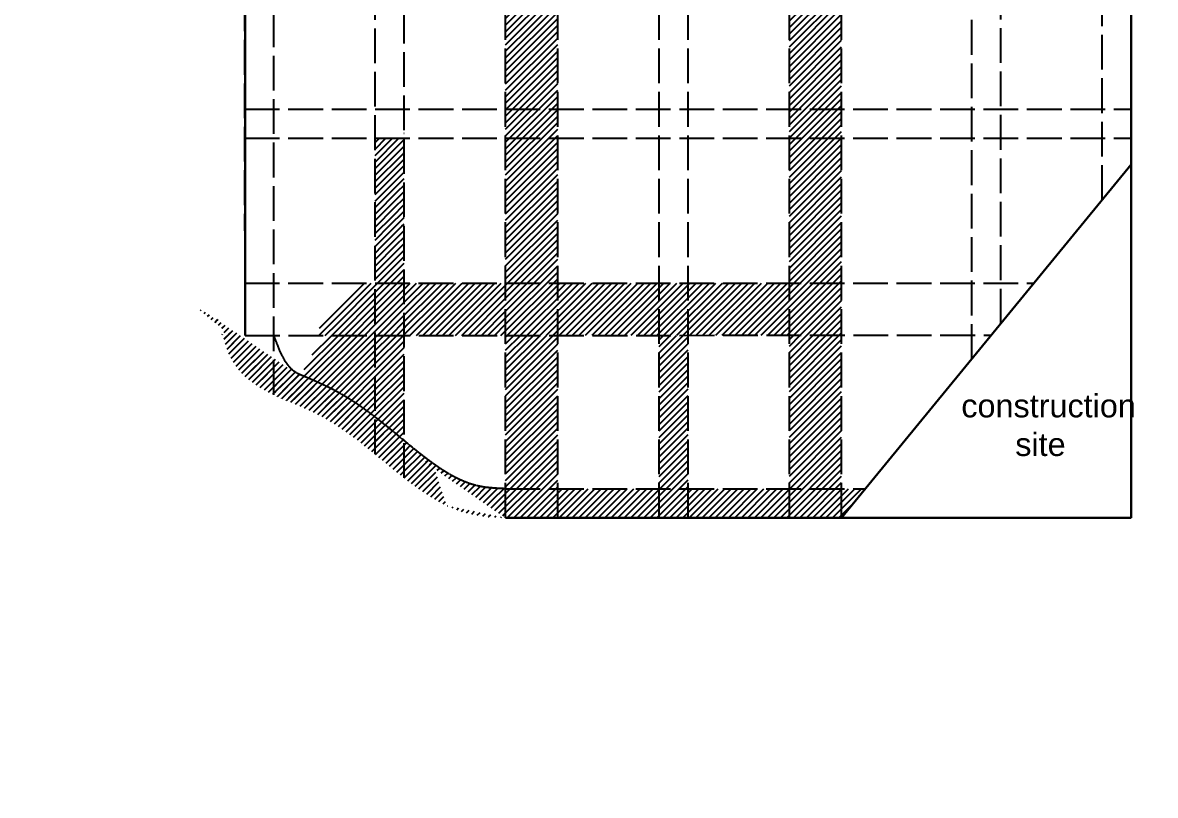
# Model space of a CAD drawing. Header units: millimetres. Extents: x -14568604 to 2614826, y -15966657 to 4339860.
# Drawn here: x -2103801 to -1712814, y -12574073 to -12307325 of the extents above; entities that cross this region are included whole.
import ezdxf

# ---------------------------------------------------------------- set-up
doc = ezdxf.new("R2010")
doc.units = ezdxf.units.MM
doc.linetypes.add('ACAD_ISO02W100', pattern=[15, 12, -3])
for name, color, linetype in [('buildings', 1, 'Continuous'), ('občanská vybavenost', 170, 'Continuous'), ('roads', 7, 'Continuous'), ('základní mřížka', 50, 'ACAD_ISO02W100')]:
    doc.layers.add(name, color=color, linetype=linetype)
doc.layers.add('master plan', color=7, linetype='Continuous', lineweight=30)
doc.styles.get("Standard").update_dxf_attribs({"font": 'arial.ttf'})
pattern_1 = [(45, (6873107.098021805, -5491585.205166575), (-1122.532015133644, 1122.532015133644), [])]

msp = doc.modelspace()

# ---------------------------------------------------------------- hatches: boundary and pattern name
at = {"layer": 'buildings', "ltscale": 1000}
h = msp.add_hatch(dxfattribs=at)
h.set_pattern_fill('ANSI31', color=256, scale=500)
h.set_pattern_definition(pattern_1)
edge = h.paths.add_edge_path()
edge.add_spline(control_points=[(-1998812.930167045, -12415298.75875863), (-1999520.764747811, -12416148.63831209), (-2002877.032451292, -12420324.12807193), (-2005875.876858672, -12425003.38595258), (-2007438.266710888, -12429030.64845986), (-2007467.433201048, -12429106.67173311)], knot_values=[10128.42357863572, 10128.42357863572, 10128.42357863572, 10128.42357863572, 13454.77076286987, 26211.97162850599, 26457.08085821923, 26457.08085821923, 26457.08085821923, 26457.08085821923], degree=3, periodic=0)
edge.add_spline(control_points=[(-2007467.433201047, -12429106.67173311), (-2007392.616941739, -12429138.64302352), (-2007317.614667592, -12429170.67701007), (-2006856.688196503, -12429367.46325627), (-2006466.128153421, -12429533.87091345), (-2005676.154611275, -12429870.92116588), (-2005276.741070295, -12430041.5638513), (-2004469.835130436, -12430387.94635936), (-2004062.342621274, -12430563.68625628), (-2003240.045793852, -12430921.19151004), (-2002825.241299463, -12431102.95693174), (-2001989.084304918, -12431473.50562336), (-2001567.731563373, -12431662.28895857), (-2000719.244896071, -12432047.92802094), (-2000292.110663358, -12432244.78382714), (-1999432.839077409, -12432647.68242121), (-1999000.701351801, -12432853.72531875), (-1998132.222277889, -12433276.16997038), (-1997695.880494155, -12433492.57188515), (-1997025.238806352, -12433832.76209084), (-1996792.149231317, -12433952.39223222), (-1996441.900025142, -12434134.42999273), (-1996325.047847295, -12434195.54136621), (-1996149.628418721, -12434287.87456992), (-1996091.131751118, -12434318.76333006), (-1995974.09347761, -12434380.76591464), (-1995915.549679633, -12434411.88090834), (-1995633.665737323, -12434562.19140052), (-1995411.355609825, -12434682.22711648), (-1995079.388029762, -12434863.64716642), (-1994968.981762383, -12434924.34827155), (-1994263.97019197, -12435314.25883221), (-1993676.342305548, -12435649.73677804), (-1992514.913778357, -12436332.11916584), (-1991941.112609725, -12436679.02365494), (-1990806.674423302, -12437382.76618173), (-1990246.036941171, -12437739.60433589), (-1989137.23903013, -12438461.78171448), (-1988589.078205209, -12438827.12110067), (-1987504.535425628, -12439564.92466968), (-1986968.153142041, -12439937.38903915), (-1985906.469041487, -12440688.11720381), (-1985381.166957436, -12441066.38119419), (-1984340.953548484, -12441827.42834468), (-1983826.042010833, -12442210.21169611), (-1982913.452824415, -12442898.02200257), (-1982513.94267295, -12443202.43087428), (-1982117.298233628, -12443507.56394488)], knot_values=[1478.711130233401, 1478.711130233401, 1478.711130233401, 1478.711130233401, 1484.883647465651, 1484.883647465651, 1516.551968214966, 1516.551968214966, 1548.220288964281, 1548.220288964281, 1579.888609713596, 1579.888609713596, 1611.556930462911, 1611.556930462911, 1643.225251212227, 1643.225251212227, 1674.893571961542, 1674.893571961542, 1706.561892710857, 1706.561892710857, 1738.230213460172, 1738.230213460172, 1755.047700570586, 1755.047700570586, 1763.456444125793, 1763.456444125793, 1767.660815903397, 1767.660815903397, 1771.865187681, 1771.865187681, 1787.898677436112, 1787.898677436112, 1795.915422313668, 1795.915422313668, 1839.205612503904, 1839.205612503904, 1882.495802694139, 1882.495802694139, 1925.785992884375, 1925.785992884375, 1969.07618307461, 1969.07618307461, 2012.366373264846, 2012.366373264846, 2055.656563455082, 2055.656563455082, 2098.946753645317, 2098.946753645317, 2133.111559740964, 2133.111559740964, 2133.111559740964, 2133.111559740964], degree=3, periodic=0)
edge.add_line((-1982117.298233628, -12443507.56394488), (-1982117.298233628, -12415294.70943983))
edge.add_line((-1982117.298233628, -12415294.70943983), (-1998812.930167045, -12415298.75875863))
at = {"layer": 'roads', "ltscale": 1000}
h = msp.add_hatch(dxfattribs=at)
h.set_pattern_fill('ANSI31', color=256, scale=500)
h.set_pattern_definition(pattern_1)
h.paths.add_polyline_path([(-1821117.298233628, -12397243.12619307), (-1839117.298233628, -12397243.12619307), (-1839117.298233628, -12415243.12619307), (-1821117.298233628, -12415243.12619307)])
h.paths.add_polyline_path([(-1839117.298233628, -12397243.12619307), (-1874117.298233628, -12397243.12619307), (-1874117.298233628, -12415243.12619307), (-1839117.298233628, -12415243.12619307)])
h.paths.add_polyline_path([(-1874117.298233628, -12397243.12619307), (-1884117.298233628, -12397243.12619307), (-1884117.298233628, -12415243.12619307), (-1874117.298233628, -12415243.12619307)])
h.paths.add_polyline_path([(-1884117.298233628, -12397243.12619307), (-1919117.298233628, -12397243.12619307), (-1919117.298233628, -12415243.12619307), (-1884117.298233628, -12415243.12619307)])
h.paths.add_polyline_path([(-1919117.298233628, -12397243.12619307), (-1937117.298233628, -12397243.12619307), (-1937117.298233628, -12415243.12619307), (-1919117.298233628, -12415243.12619307)])
h.paths.add_polyline_path([(-1919117.298233628, -12347243.12619307), (-1937117.298233628, -12347243.12619307), (-1937117.298233628, -12397243.12619307), (-1919117.298233628, -12397243.12619307)])
h.paths.add_polyline_path([(-1821117.298233628, -12347243.12619307), (-1839117.298233628, -12347243.12619307), (-1839117.298233628, -12397243.12619307), (-1821117.298233628, -12397243.12619307)])
h.paths.add_polyline_path([(-1821117.298233628, -12337243.12619307), (-1839117.298233628, -12337243.12619307), (-1839117.298233628, -12347243.12619307), (-1821117.298233628, -12347243.12619307)])
h.paths.add_polyline_path([(-1821117.298233628, -12287243.12619307), (-1839117.298233628, -12287243.12619307), (-1839117.298233628, -12337243.12619307), (-1821117.298233628, -12337243.12619307)])
h.paths.add_polyline_path([(-1919117.298233628, -12337243.12619307), (-1937117.298233628, -12337243.12619307), (-1937117.298233628, -12347243.12619307), (-1919117.298233628, -12347243.12619307)])
h.paths.add_polyline_path([(-1919117.298233628, -12287243.12619307), (-1937117.298233628, -12287243.12619307), (-1937117.298233628, -12337243.12619307), (-1919117.298233628, -12337243.12619307)])
h.paths.add_polyline_path([(-1919117.298233628, -12277243.12619307), (-1937117.298233628, -12277243.12619307), (-1937117.298233628, -12287243.12619307), (-1919117.298233628, -12287243.12619307)])
edge = h.paths.add_edge_path()
edge.add_spline(control_points=[(-1919117.298233628, -12219955.09944747), (-1925366.21503618, -12221851.63526227), (-1931545.162257325, -12224211.42514556), (-1937117.298233628, -12227187.18077154)], knot_values=[149299.6526357951, 149299.6526357951, 149299.6526357951, 149299.6526357951, 167478.322792219, 167478.322792219, 167478.322792219, 167478.322792219], degree=3, periodic=0)
edge.add_line((-1937117.298233628, -12227187.18077154), (-1937117.298233628, -12277243.12619307))
edge.add_line((-1937117.298233628, -12277243.12619307), (-1919117.298233628, -12277243.12619307))
edge.add_line((-1919117.298233628, -12277243.12619307), (-1919117.298233628, -12219955.09944747))
h.paths.add_polyline_path([(-1821117.298233628, -12277243.12619307), (-1839117.298233628, -12277243.12619307), (-1839117.298233628, -12287243.12619307), (-1821117.298233628, -12287243.12619307)])
h.paths.add_polyline_path([(-1821117.298233628, -12227243.12619307), (-1839117.298233628, -12227243.12619307), (-1839117.298233628, -12277243.12619307), (-1821117.298233628, -12277243.12619307)])
h.paths.add_polyline_path([(-1821117.298233628, -12217243.12619307), (-1839117.298233628, -12217243.12619307), (-1839117.298233628, -12227243.12619307), (-1821117.298233628, -12227243.12619307)])
edge = h.paths.add_edge_path()
edge.add_spline(control_points=[(-1937117.298233628, -12227187.18077153), (-1931545.162257325, -12224211.42514556), (-1925366.21503618, -12221851.63526227), (-1919117.298233628, -12219955.09944747)], knot_values=[149299.6526357951, 149299.6526357951, 149299.6526357951, 149299.6526357951, 167478.3227922189, 167478.3227922189, 167478.3227922189, 167478.3227922189], degree=3, periodic=0)
edge.add_line((-1919117.298233628, -12219955.09944747), (-1919117.298233628, -12217243.12619307))
edge.add_line((-1919117.298233628, -12217243.12619307), (-1937117.298233628, -12217243.12619307))
edge.add_line((-1937117.298233628, -12217243.12619307), (-1937117.298233628, -12227187.18077153))
edge = h.paths.add_edge_path()
edge.add_spline(control_points=[(-1919117.298233628, -12209949.12307741), (-1925265.047044545, -12211331.09088389), (-1931314.757237615, -12213015.61084228), (-1937117.298233628, -12215356.75188663)], knot_values=[125375.9644925904, 125375.9644925904, 125375.9644925904, 125375.9644925904, 144130.5637161453, 144130.5637161453, 144130.5637161453, 144130.5637161453], degree=3, periodic=0)
edge.add_line((-1937117.298233628, -12215356.75188663), (-1937117.298233628, -12217243.12619307))
edge.add_line((-1937117.298233628, -12217243.12619307), (-1919117.298233628, -12217243.12619307))
edge.add_line((-1919117.298233628, -12217243.12619307), (-1919117.298233628, -12209949.12307741))
edge = h.paths.add_edge_path()
edge.add_line((-1919117.298233628, -12167243.12619307), (-1937117.298233628, -12167243.12619307))
edge.add_line((-1937117.298233628, -12167243.12619307), (-1937117.298233628, -12215356.75188663))
edge.add_spline(control_points=[(-1937117.298233628, -12215356.75188663), (-1931314.757237615, -12213015.61084228), (-1925265.047044545, -12211331.09088389), (-1919117.298233628, -12209949.12307741)], knot_values=[125375.9644925904, 125375.9644925904, 125375.9644925904, 125375.9644925904, 144130.5637161453, 144130.5637161453, 144130.5637161453, 144130.5637161453], degree=3, periodic=0)
edge.add_line((-1919117.298233628, -12209949.12307741), (-1919117.298233628, -12167243.12619307))
edge = h.paths.add_edge_path()
edge.add_spline(control_points=[(-1821117.298233628, -12182683.40424604), (-1825905.803679783, -12188470.76835961), (-1832203.301026331, -12193431.37927353), (-1839117.298233628, -12197516.43932684)], knot_values=[44871.38222709305, 44871.38222709305, 44871.38222709305, 44871.38222709305, 67481.77344119664, 67481.77344119664, 67481.77344119664, 67481.77344119664], degree=3, periodic=0)
edge.add_line((-1839117.298233628, -12197516.43932684), (-1839117.298233628, -12217243.12619307))
edge.add_line((-1839117.298233628, -12217243.12619307), (-1821117.298233628, -12217243.12619307))
edge.add_line((-1821117.298233628, -12217243.12619307), (-1821117.298233628, -12182683.40424604))
edge = h.paths.add_edge_path()
edge.add_spline(control_points=[(-1839117.298233628, -12197516.43932684), (-1832203.301026331, -12193431.37927353), (-1825905.803679783, -12188470.76835961), (-1821117.298233626, -12182683.40424604)], knot_values=[44871.38222709305, 44871.38222709305, 44871.38222709305, 44871.38222709305, 67481.77344119665, 67481.77344119665, 67481.77344119665, 67481.77344119665], degree=3, periodic=0)
edge.add_line((-1821117.298233628, -12182683.40424604), (-1821117.298233628, -12167243.12619307))
edge.add_line((-1821117.298233628, -12167243.12619307), (-1823996.729029723, -12167243.12619307))
edge.add_spline(control_points=[(-1823996.729029723, -12167243.12619307), (-1824218.913205927, -12167829.15643889), (-1827118.753654782, -12174764.77308168), (-1833091.279735602, -12180311.58935139), (-1839117.298233628, -12184573.08628157)], knot_values=[17825.57921424182, 17825.57921424182, 17825.57921424182, 17825.57921424182, 19757.99795731665, 41039.51905146339, 41039.51905146339, 41039.51905146339, 41039.51905146339], degree=3, periodic=0)
edge.add_line((-1839117.298233628, -12184573.08628157), (-1839117.298233628, -12197516.43932684))
edge = h.paths.add_edge_path(flags=17)
edge.add_spline(control_points=[(-1839117.298233628, -12184573.08628157), (-1833091.279735602, -12180311.58935139), (-1827118.753654782, -12174764.77308168), (-1824218.913205927, -12167829.15643889), (-1823996.729029723, -12167243.12619307)], knot_values=[17825.57921424182, 17825.57921424182, 17825.57921424182, 17825.57921424182, 39107.10030838857, 41039.51905146339, 41039.51905146339, 41039.51905146339, 41039.51905146339], degree=3, periodic=0)
edge.add_line((-1823996.729029723, -12167243.12619307), (-1839117.298233628, -12167243.12619307))
edge.add_line((-1839117.298233628, -12167243.12619307), (-1839117.298233628, -12184573.08628157))
edge = h.paths.add_edge_path()
edge.add_spline(control_points=[(-1823996.729029721, -12167243.12619307), (-1822808.861300599, -12164110.02090542), (-1822170.070927795, -12160728.74221878), (-1821762.124273686, -12157243.12619307)], knot_values=[7494.250029344425, 7494.250029344425, 7494.250029344425, 7494.250029344425, 17825.57921424182, 17825.57921424182, 17825.57921424182, 17825.57921424182], degree=3, periodic=0)
edge.add_line((-1821762.124273686, -12157243.12619307), (-1839117.298233628, -12157243.12619307))
edge.add_line((-1839117.298233628, -12157243.12619307), (-1839117.298233628, -12167243.12619307))
edge.add_line((-1839117.298233628, -12167243.12619307), (-1823996.729029721, -12167243.12619307))
edge = h.paths.add_edge_path()
edge.add_line((-1821117.298233628, -12149548.02305306), (-1821117.298233628, -12107243.12619307))
edge.add_line((-1821117.298233628, -12107243.12619307), (-1839117.298233628, -12107243.12619307))
edge.add_line((-1839117.298233628, -12107243.12619307), (-1839117.298233628, -12157243.12619307))
edge.add_line((-1839117.298233628, -12157243.12619307), (-1821762.124273686, -12157243.12619307))
edge.add_spline(control_points=[(-1821762.124273686, -12157243.12619307), (-1821466.203567859, -12154714.69277125), (-1821291.750900744, -12152131.35791215), (-1821117.298233628, -12149548.02305306)], knot_values=[0, 0, 0, 0, 7494.250029344426, 7494.250029344426, 7494.250029344426, 7494.250029344426], degree=3, periodic=0)
h.paths.add_polyline_path([(-1919117.298233628, -12157243.12619307), (-1937117.298233628, -12157243.12619307), (-1937117.298233628, -12167243.12619307), (-1919117.298233628, -12167243.12619307)])
h.paths.add_polyline_path([(-1919117.298233628, -12107243.12619307), (-1937117.298233628, -12107243.12619307), (-1937117.298233628, -12157243.12619307), (-1919117.298233628, -12157243.12619307)])
h = msp.add_hatch(dxfattribs=at)
h.set_pattern_fill('ANSI31', color=256, scale=500)
h.set_pattern_definition(pattern_1)
h.paths.add_polyline_path([(-1937117.298233628, -12397243.12619307), (-1961569.196647169, -12397243.12619307), (-1961569.196647169, -12415289.72575221), (-1937117.298233628, -12415283.79524702)])
edge = h.paths.add_edge_path(flags=17)
edge.add_spline(control_points=[(-1982117.29823363, -12389344.19006016), (-1976057.549190057, -12378120.61228636), (-1973204.23501892, -12363171.94006472), (-1972354.107788345, -12348725.05704646), (-1972284.301560106, -12347243.12619307)], knot_values=[58309.80319102301, 58309.80319102301, 58309.80319102301, 58309.80319102301, 96781.56761456231, 101193.6304800532, 101193.6304800532, 101193.6304800532, 101193.6304800532], degree=3, periodic=0)
edge.add_line((-1972284.301560106, -12347243.12619307), (-1982117.298233628, -12347243.12619307))
edge.add_line((-1982117.298233628, -12347243.12619307), (-1982117.298233628, -12389344.19006016))
edge = h.paths.add_edge_path()
edge.add_spline(control_points=[(-1982117.298233628, -12396512.93928587), (-1978892.476707922, -12392374.81236998), (-1974461.388211718, -12385334.45919425), (-1972754.380722145, -12377211.32051359), (-1972117.298233628, -12374179.63527679)], knot_values=[51421.08992761868, 51421.08992761868, 51421.08992761868, 51421.08992761868, 66926.95910582498, 76159.86581694071, 76159.86581694071, 76159.86581694071, 76159.86581694071], degree=3, periodic=0)
edge.add_line((-1972117.298233628, -12374179.63527679), (-1972117.298233628, -12342531.48402502))
edge.add_spline(control_points=[(-1972117.298233628, -12342531.48402502), (-1972192.127042964, -12345571.27587727), (-1972892.200534564, -12361537.17398264), (-1976057.549190057, -12378120.61228636), (-1982117.298233628, -12389344.19006016)], knot_values=[58309.80319102302, 58309.80319102302, 58309.80319102302, 58309.80319102302, 67411.58199130514, 105883.3464148444, 105883.3464148444, 105883.3464148444, 105883.3464148444], degree=3, periodic=0)
edge.add_line((-1982117.298233628, -12389344.19006016), (-1982117.298233628, -12396512.93928587))
h.paths.add_polyline_path([(-1972117.298233628, -12374179.63527679), (-1972117.298233628, -12347243.12619307), (-1982117.298233628, -12347243.12619307), (-1982117.298233628, -12389344.19006016), (-1982117.298233628, -12396512.93928587), (-1982117.298233628, -12397243.12619307), (-1972117.298233628, -12397243.12619307)])
h = msp.add_hatch(dxfattribs=at)
h.set_pattern_fill('ANSI31', color=256, scale=500)
h.set_pattern_definition(pattern_1)
edge = h.paths.add_edge_path()
edge.add_spline(control_points=[(-1982117.298233628, -12396512.93928587), (-1978892.476707922, -12392374.81236998), (-1974461.388211718, -12385334.45919425), (-1972754.380722145, -12377211.32051359), (-1972117.298233628, -12374179.63527679)], knot_values=[51421.08992761868, 51421.08992761868, 51421.08992761868, 51421.08992761868, 66926.95910582498, 76159.86581694071, 76159.86581694071, 76159.86581694071, 76159.86581694071], degree=3, periodic=0)
edge.add_line((-1972117.298233628, -12374179.63527679), (-1972117.298233628, -12342531.48402502))
edge.add_spline(control_points=[(-1972117.298233628, -12342531.48402502), (-1972192.127042964, -12345571.27587727), (-1972892.200534564, -12361537.17398264), (-1976057.549190057, -12378120.61228636), (-1982117.298233628, -12389344.19006016)], knot_values=[58309.80319102302, 58309.80319102302, 58309.80319102302, 58309.80319102302, 67411.58199130514, 105883.3464148444, 105883.3464148444, 105883.3464148444, 105883.3464148444], degree=3, periodic=0)
edge.add_line((-1982117.298233628, -12389344.19006016), (-1982117.298233628, -12396512.93928587))
h = msp.add_hatch(dxfattribs=at)
h.set_pattern_fill('ANSI31', color=256, scale=500)
h.set_pattern_definition(pattern_1)
edge = h.paths.add_edge_path()
edge.add_spline(control_points=[(-1982117.298233628, -12389344.19006016), (-1976057.549190059, -12378120.61228636), (-1973204.235018921, -12363171.94006472), (-1972354.107788346, -12348725.05704646), (-1972284.301560106, -12347243.12619307)], knot_values=[58309.8031910251, 58309.8031910251, 58309.8031910251, 58309.8031910251, 96781.56761456231, 101193.6304800537, 101193.6304800537, 101193.6304800537, 101193.6304800537], degree=3, periodic=0)
edge.add_line((-1972284.301560106, -12347243.12619307), (-1982117.298233628, -12347243.12619307))
edge.add_line((-1982117.298233628, -12347243.12619307), (-1982117.298233628, -12389344.19006016))
h = msp.add_hatch(dxfattribs=at)
h.set_pattern_fill('ANSI31', color=256, scale=500)
h.set_pattern_definition(pattern_1)
edge = h.paths.add_edge_path()
edge.add_spline(control_points=[(-1998812.930176316, -12415298.75875863), (-1995633.504096303, -12411481.30015235), (-1990071.118462142, -12405781.23915649), (-1984616.93702092, -12399654.88621084), (-1982693.096078288, -12397243.12619307)], knot_values=[26457.08085644434, 26457.08085644434, 26457.08085644434, 26457.08085644434, 41398.24827714521, 50505.51900017034, 50505.51900017034, 50505.51900017034, 50505.51900017034], degree=3, periodic=0)
edge.add_line((-1982693.096078288, -12397243.12619307), (-1987290.599006345, -12397243.12619307))
edge.add_spline(control_points=[(-1987290.599006344, -12397243.12619307), (-1991259.209356658, -12402288.94337739), (-1997241.748607932, -12407850.42248668), (-2002368.396702044, -12414057.22437488), (-2003349.671127554, -12415299.85908898)], knot_values=[24637.40615633214, 24637.40615633214, 24637.40615633214, 24637.40615633214, 44029.25678522793, 48781.50803740213, 48781.50803740213, 48781.50803740213, 48781.50803740213], degree=3, periodic=0)
edge.add_line((-2003349.671127554, -12415299.85908898), (-1998812.930176316, -12415298.75875863))
h = msp.add_hatch(dxfattribs=at)
h.set_pattern_fill('ANSI31', color=256, scale=500)
h.set_pattern_definition(pattern_1)
edge = h.paths.add_edge_path()
edge.add_spline(control_points=[(-1982693.096098606, -12397243.12619307), (-1984616.937037277, -12399654.88620702), (-1990071.118468895, -12405781.23915038), (-1995633.504091145, -12411481.30015026), (-1998812.930167045, -12415298.75875863)], knot_values=[26457.08085821923, 26457.08085821923, 26457.08085821923, 26457.08085821923, 35564.35156644866, 50505.51898383556, 50505.51898383556, 50505.51898383556, 50505.51898383556], degree=3, periodic=0)
edge.add_line((-1998812.930167045, -12415298.75875863), (-1982117.298233628, -12415294.70943983))
edge.add_line((-1982117.298233628, -12415294.70943983), (-1982117.298233628, -12397243.12619307))
edge.add_line((-1982117.298233628, -12397243.12619307), (-1982693.096098606, -12397243.12619307))
h = msp.add_hatch(dxfattribs=at)
h.set_pattern_fill('ANSI31', color=256, scale=500)
h.set_pattern_definition(pattern_1)
h.paths.add_polyline_path([(-1972117.298233628, -12397243.12619307), (-1982117.298233628, -12397243.12619307), (-1982117.298233628, -12415294.70943983), (-1972117.298233628, -12415292.28406365)])
h = msp.add_hatch(dxfattribs=at)
h.set_pattern_fill('ANSI31', color=256, scale=500)
h.set_pattern_definition(pattern_1)
edge = h.paths.add_edge_path()
edge.add_spline(control_points=[(-1970845.690168843, -12415291.97565086), (-1971385.242105087, -12409291.01331471), (-1971751.270169357, -12403267.06975389), (-1972117.298233628, -12397243.12619307)], knot_values=[60375.36365752969, 60375.36365752969, 60375.36365752969, 60375.36365752969, 78449.32198474025, 78449.32198474025, 78449.32198474025, 78449.32198474025], degree=3, periodic=0)
edge.add_line((-1972117.298233628, -12397243.12619307), (-1972117.298233628, -12415292.28406365))
edge.add_line((-1972117.298233628, -12415292.28406365), (-1970845.690168843, -12415291.97565086))
h = msp.add_hatch(dxfattribs=at)
h.set_pattern_fill('ANSI31', color=256, scale=500)
h.set_pattern_definition(pattern_1)
edge = h.paths.add_edge_path()
edge.add_line((-1961569.196647169, -12397243.12619307), (-1972117.298233628, -12397243.12619307))
edge.add_spline(control_points=[(-1972117.298233628, -12397243.12619307), (-1971751.270169352, -12403267.06975399), (-1971385.242103086, -12409291.01331481), (-1970845.690164448, -12415291.97565085)], knot_values=[60375.36365511768, 60375.36365511768, 60375.36365511768, 60375.36365511768, 78449.32198261819, 78449.32198261819, 78449.32198261819, 78449.32198261819], degree=3, periodic=0)
edge.add_line((-1970845.690164448, -12415291.97565086), (-1961569.196647169, -12415289.72575221))
edge.add_line((-1961569.196647169, -12415289.72575221), (-1961569.196647169, -12397243.12619307))
h = msp.add_hatch(dxfattribs=at)
h.set_pattern_fill('ANSI31', color=256, scale=500)
h.set_pattern_definition(pattern_1)
edge = h.paths.add_edge_path(flags=17)
edge.add_spline(control_points=[(-1972117.298233628, -12464496.84716751), (-1964293.913704616, -12470629.20163674), (-1953702.383023928, -12477451.90406311), (-1940699.097684212, -12478090.06343994), (-1937117.298233628, -12478243.12619307)], knot_values=[0, 0, 0, 0, 739.6761127974994, 973.066445155017, 973.066445155017, 973.066445155017, 973.066445155017], degree=3, periodic=0)
edge.add_spline(control_points=[(-1957429.337390525, -12473997.02255093), (-1959010.675853471, -12469193.42930124), (-1960592.014313038, -12464389.83605045), (-1962067.513519147, -12459552.02768765)], knot_values=[0, 0, 0, 0, 15171.89657039666, 15171.89657039666, 15171.89657039666, 15171.89657039666], degree=3, periodic=0)
edge.add_spline(control_points=[(-1962067.513519147, -12459552.02768765), (-1962283.3040205, -12459396.82811114), (-1962499.546103145, -12459239.89049922), (-1963137.397340335, -12458773.00853356), (-1963560.286664264, -12458458.39766639), (-1964409.712476693, -12457817.37568302), (-1964836.248813091, -12457490.96482949), (-1965693.163774265, -12456827.27911219), (-1966123.542299889, -12456490.00447427), (-1966988.371374352, -12455805.56182963), (-1967422.821863925, -12455458.39400996), (-1968296.061539486, -12454755.16384665), (-1968734.850695513, -12454399.10165128), (-1969617.072614584, -12453679.10475649), (-1970060.505368801, -12453315.17016768), (-1970952.358184269, -12452580.46980344), (-1971400.778251907, -12452209.7041026), (-1971940.251336556, -12451762.85600834), (-1972028.722478608, -12451689.54951489), (-1972117.298233628, -12451616.13628151)], knot_values=[841.2479699441906, 841.2479699441906, 841.2479699441906, 841.2479699441906, 863.5230834755164, 863.5230834755164, 906.8132736657518, 906.8132736657518, 950.1034638559872, 950.1034638559872, 993.3936540462227, 993.3936540462227, 1036.683844236458, 1036.683844236458, 1079.974034426694, 1079.974034426694, 1123.264224616929, 1123.264224616929, 1166.554414807165, 1166.554414807165, 1175.034641270465, 1175.034641270465, 1175.034641270465, 1175.034641270465], degree=3, periodic=0)
edge.add_line((-1972117.298233628, -12451616.13628151), (-1972117.298233628, -12464496.84716751))
edge = h.paths.add_edge_path()
edge.add_spline(control_points=[(-2035117.298233628, -12408963.82992292), (-2034704.032259343, -12421843.04028529), (-2025167.921544358, -12434134.41939683), (-1986589.340404185, -12445766.89147829), (-1965287.513872087, -12476883.3431426), (-1940699.097684212, -12478090.06343994), (-1937117.298233628, -12478243.12619307)], knot_values=[0, 0, 0, 1.818989403545856e-12, 678.8657302236143, 1293.975877065116, 2900.594596793108, 3133.984929150626, 3133.984929150626, 3133.984929150626, 3133.984929150626], degree=3, periodic=0)
edge.add_spline(control_points=[(-1937117.298233628, -12478243.12619307), (-1939410.142235525, -12474762.80618188), (-1941702.986237423, -12471282.48617069), (-1943922.755889527, -12467748.88263248)], knot_values=[54947.89989352468, 54947.89989352468, 54947.89989352468, 54947.89989352468, 67465.33990845311, 67465.33990845311, 67465.33990845311, 67465.33990845311], degree=3, periodic=0)
edge.add_spline(control_points=[(-1943922.755889527, -12467748.88263248), (-1944102.227741062, -12467725.57358036), (-1944278.267366859, -12467701.27736417), (-1944635.194597483, -12467648.95444138), (-1944815.654945668, -12467620.78832098), (-1945029.823865373, -12467585.22974022), (-1945066.664647313, -12467579.03481169), (-1945114.605022501, -12467570.87070231), (-1945125.83056869, -12467568.95161896), (-1945148.285515817, -12467565.09798045), (-1945159.511180772, -12467563.16406395), (-1945193.182804154, -12467557.34103319), (-1945215.623391157, -12467553.4306377), (-1945282.924099354, -12467541.61440813), (-1945327.76316859, -12467533.62353169), (-1945462.199600574, -12467509.31136052), (-1945551.716201793, -12467492.65053493), (-1945819.969907368, -12467441.31454256), (-1945998.411154237, -12467405.2860152), (-1946467.185333909, -12467305.74220146), (-1946756.978601079, -12467239.24389677), (-1947335.390084464, -12467096.75701023), (-1947624.008382946, -12467020.76809518), (-1948200.565926466, -12466859.34074332), (-1948488.505176747, -12466773.9019859), (-1949064.139812361, -12466593.60279892), (-1949351.835135197, -12466498.7420756), (-1949927.357194003, -12466299.6231685), (-1950215.183811914, -12466195.36472821), (-1950791.286586614, -12465977.47925192), (-1951079.562583359, -12465863.85200298), (-1951656.829314563, -12465627.26949033), (-1951945.819860633, -12465504.31405978), (-1952524.73324196, -12465249.13318427), (-1952814.655873142, -12465116.90761795), (-1953395.609264044, -12464843.2662085), (-1953686.639814982, -12464701.85028633), (-1954269.949406613, -12464409.93263215), (-1954562.228242712, -12464259.43085862), (-1955148.145521272, -12463949.47248665), (-1955441.783770034, -12463790.01587844), (-1956030.507744653, -12463462.30608626), (-1956325.593292341, -12463294.0529182), (-1956917.282083996, -12462948.93540355), (-1957213.885168117, -12462772.0710926), (-1957808.66667988, -12462409.94304133), (-1958106.844967272, -12462224.67935088), (-1958704.82646599, -12461845.98933804), (-1959004.62955674, -12461652.56307494), (-1959605.906087562, -12461257.80810671), (-1959907.379425945, -12461056.47946623), (-1960624.16205487, -12460570.12455128), (-1961040.224867705, -12460281.74691236), (-1961660.747706254, -12459843.32151861), (-1961863.929644173, -12459698.44808605), (-1962067.513519147, -12459552.02768765)], knot_values=[192.3343309807395, 192.3343309807395, 192.3343309807395, 192.3343309807395, 210.1035586679874, 210.1035586679874, 229.0263641459905, 229.0263641459905, 232.9760515758032, 232.9760515758032, 234.1855281035772, 234.1855281035772, 235.3950046313512, 235.3950046313512, 237.8139576868992, 237.8139576868992, 242.6518637979952, 242.6518637979952, 252.3276760201871, 252.3276760201871, 271.679300464571, 271.679300464571, 303.2582631289757, 303.2582631289757, 334.8372257933803, 334.8372257933803, 366.4161884577849, 366.4161884577849, 397.9951511221896, 397.9951511221896, 429.5741137865942, 429.5741137865942, 461.1530764509988, 461.1530764509988, 492.7320391154034, 492.7320391154034, 524.3110017798081, 524.3110017798081, 555.8899644442128, 555.8899644442128, 587.4689271086174, 587.4689271086174, 619.0478897730221, 619.0478897730221, 650.6268524374268, 650.6268524374268, 682.2058151018315, 682.2058151018315, 713.7847777662362, 713.7847777662362, 745.3637404306409, 745.3637404306409, 776.9427030950455, 776.9427030950455, 820.232893285281, 820.232893285281, 841.2479699441906, 841.2479699441906, 841.2479699441906, 841.2479699441906], degree=3, periodic=0)
edge.add_spline(control_points=[(-1962067.513519147, -12459552.02768765), (-1960592.014313038, -12464389.83605045), (-1959010.675853471, -12469193.42930124), (-1957429.337390525, -12473997.02255093)], knot_values=[0, 0, 0, 0, 15171.89657039666, 15171.89657039666, 15171.89657039666, 15171.89657039666], degree=3, periodic=0)
h = msp.add_hatch(dxfattribs=at)
h.set_pattern_fill('ANSI31', color=256, scale=500)
h.set_pattern_definition(pattern_1)
edge = h.paths.add_edge_path()
edge.add_spline(control_points=[(-2010098.087852309, -12438856.42448738), (-2009384.233408861, -12435547.02059164), (-2008668.84203787, -12432238.17748779), (-2007467.433209946, -12429106.67172931)], knot_values=[32.02900018571619, 32.02900018571619, 32.02900018571619, 32.02900018571619, 10128.42357996789, 10128.42357996789, 10128.42357996789, 10128.42357996789], degree=3, periodic=0)
edge.add_spline(control_points=[(-2007467.433209945, -12429106.67172931), (-2007776.464445781, -12428974.61317042), (-2008082.322021814, -12428843.62429087), (-2008760.504796023, -12428551.91027934), (-2010081.461448669, -12427737.47770344), (-2010081.461448669, -12427737.47770344), (-2010081.461448669, -12427737.47770344), (-2011041.555170421, -12426859.5004329), (-2011201.576383075, -12426713.16577375), (-2011338.355239861, -12426575.01795129)], knot_values=[2133.111559985678, 2133.111559985678, 2133.111559985678, 2133.111559985678, 2158.60736325803, 2158.60736325803, 2190.275684007345, 2190.275684007345, 2221.94400475666, 2221.94400475666, 2232.501587832696, 2232.501587832696, 2232.501587832696, 2232.501587832696], degree=3, periodic=0)
edge.add_spline(control_points=[(-2011338.355239861, -12426575.01795129), (-2013306.803238191, -12429602.67416798), (-2015212.050735909, -12432677.98214779), (-2017117.298233628, -12435753.2901276)], knot_values=[0, 0, 0, 0, 10815.32407941708, 10815.32407941708, 10815.32407941708, 10815.32407941708], degree=3, periodic=0)
edge.add_spline(control_points=[(-2035117.298233628, -12408963.82992292), (-2034704.032259343, -12421843.04028529), (-2027069.472551811, -12431683.45327122), (-2014516.204130791, -12436971.79361063), (-2010098.087852307, -12438856.42448738)], knot_values=[2098.034698619427, 2098.034698619427, 2098.034698619427, 2098.034698619429, 2776.900428843041, 3133.984929150626, 3133.984929150626, 3133.984929150626, 3133.984929150626], degree=3, periodic=0)
h = msp.add_hatch(dxfattribs=at)
h.set_pattern_fill('ANSI31', color=256, scale=500)
h.set_pattern_definition(pattern_1)
edge = h.paths.add_edge_path()
edge.add_spline(control_points=[(-1982117.298233628, -12443507.56394488), (-1982513.94267295, -12443202.43087428), (-1982913.452824415, -12442898.02200257), (-1983826.042010833, -12442210.21169611), (-1984340.953548484, -12441827.42834468), (-1985381.166957436, -12441066.38119419), (-1985906.469041487, -12440688.11720381), (-1986968.153142041, -12439937.38903915), (-1987504.535425628, -12439564.92466968), (-1988589.078205209, -12438827.12110067), (-1989137.23903013, -12438461.78171448), (-1990246.036941171, -12437739.60433589), (-1990806.674423302, -12437382.76618173), (-1991941.112609725, -12436679.02365494), (-1992514.913778357, -12436332.11916584), (-1993676.342305548, -12435649.73677804), (-1994263.97019197, -12435314.25883221), (-1994968.981762383, -12434924.34827155), (-1995079.388029762, -12434863.64716642), (-1995411.355609825, -12434682.22711648), (-1995633.665737323, -12434562.19140052), (-1995915.549679633, -12434411.88090834), (-1995974.09347761, -12434380.76591464), (-1996091.131751118, -12434318.76333006), (-1996149.628418721, -12434287.87456992), (-1996325.047847295, -12434195.54136621), (-1996441.900025142, -12434134.42999273), (-1996792.149231317, -12433952.39223222), (-1997025.238806352, -12433832.76209084), (-1997695.880494155, -12433492.57188515), (-1998132.222277889, -12433276.16997038), (-1999000.701351801, -12432853.72531875), (-1999432.839077409, -12432647.68242121), (-2000292.110663358, -12432244.78382714), (-2000719.244896071, -12432047.92802094), (-2001567.731563373, -12431662.28895857), (-2001989.084304918, -12431473.50562336), (-2002825.241299463, -12431102.95693174), (-2003240.045793852, -12430921.19151004), (-2004062.342621274, -12430563.68625628), (-2004469.835130436, -12430387.94635936), (-2005276.741070295, -12430041.5638513), (-2005676.154611275, -12429870.92116588), (-2006466.128153421, -12429533.87091345), (-2006856.688196503, -12429367.46325627), (-2007317.614667592, -12429170.67701007), (-2007392.616941739, -12429138.64302352), (-2007467.433201047, -12429106.67173311)], knot_values=[1478.711130233401, 1478.711130233401, 1478.711130233401, 1478.711130233401, 1512.875936329049, 1512.875936329049, 1556.166126519284, 1556.166126519284, 1599.45631670952, 1599.45631670952, 1642.746506899756, 1642.746506899756, 1686.036697089991, 1686.036697089991, 1729.326887280227, 1729.326887280227, 1772.617077470462, 1772.617077470462, 1815.907267660698, 1815.907267660698, 1823.924012538254, 1823.924012538254, 1839.957502293366, 1839.957502293366, 1844.161874070969, 1844.161874070969, 1848.366245848573, 1848.366245848573, 1856.77498940378, 1856.77498940378, 1873.592476514194, 1873.592476514194, 1905.260797263509, 1905.260797263509, 1936.929118012824, 1936.929118012824, 1968.597438762139, 1968.597438762139, 2000.265759511454, 2000.265759511454, 2031.93408026077, 2031.93408026077, 2063.602401010085, 2063.602401010085, 2095.2707217594, 2095.2707217594, 2126.939042508715, 2126.939042508715, 2133.111559740964, 2133.111559740964, 2133.111559740964, 2133.111559740964], degree=3, periodic=0)
edge.add_spline(control_points=[(-2007467.433201047, -12429106.67173311), (-2008668.842031987, -12432238.17749014), (-2009384.233408919, -12435547.02059208), (-2010098.087852307, -12438856.42448738)], knot_values=[32.02900018572655, 32.02900018572655, 32.02900018572655, 32.02900018572655, 10128.42357863572, 10128.42357863572, 10128.42357863572, 10128.42357863572], degree=3, periodic=0)
edge.add_spline(control_points=[(-2010098.087852307, -12438856.42448738), (-2006905.601737014, -12440218.23968807), (-1996750.091992102, -12444587.77367918), (-1987955.800552503, -12451507.89219848), (-1982117.298233628, -12456318.4314366)], knot_values=[1289.28747888477, 1289.28747888477, 1289.28747888477, 1289.28747888477, 1547.313125418683, 2098.034698619423, 2098.034698619423, 2098.034698619423, 2098.034698619423], degree=3, periodic=0)
edge.add_line((-1982117.298233628, -12456318.4314366), (-1982117.298233628, -12443507.56394488))
edge = h.paths.add_edge_path()
edge.add_spline(control_points=[(-1972117.298233628, -12451616.13628151), (-1972480.887441145, -12451314.78678312), (-1972846.239346086, -12451011.63874872), (-1973670.148637144, -12450328.081661), (-1974129.729307765, -12449946.84197733), (-1975055.140079901, -12449180.74867222), (-1975520.970217593, -12448795.89502721), (-1976459.375409815, -12448023.67488991), (-1976931.950510865, -12447636.30834398), (-1977884.376682984, -12446860.17899745), (-1978364.227813678, -12446471.41611429), (-1979331.771085596, -12445693.62823501), (-1979819.463303745, -12445304.60312866), (-1980803.285747949, -12444527.44539081), (-1981299.416073781, -12444139.31262316), (-1981905.616046286, -12443670.61706075), (-1982011.35491735, -12443589.06466997), (-1982117.298233628, -12443507.56394488)], knot_values=[1175.034641270465, 1175.034641270465, 1175.034641270465, 1175.034641270465, 1209.8446049974, 1209.8446049974, 1253.134795187636, 1253.134795187636, 1296.424985377871, 1296.424985377871, 1339.715175568107, 1339.715175568107, 1383.005365758342, 1383.005365758342, 1426.295555948578, 1426.295555948578, 1469.585746138813, 1469.585746138813, 1478.711130233401, 1478.711130233401, 1478.711130233401, 1478.711130233401], degree=3, periodic=0)
edge.add_line((-1982117.298233628, -12443507.56394488), (-1982117.298233628, -12456318.4314366))
edge.add_spline(control_points=[(-1982117.298233628, -12456318.4314366), (-1978764.865119418, -12459080.61429759), (-1975461.895551599, -12461875.18690851), (-1972117.298233628, -12464496.84716751)], knot_values=[973.0664451550172, 973.0664451550172, 973.0664451550172, 973.0664451550172, 1289.287478884771, 1289.287478884771, 1289.287478884771, 1289.287478884771], degree=3, periodic=0)
edge.add_line((-1972117.298233628, -12464496.84716751), (-1972117.298233628, -12451616.13628151))
edge = h.paths.add_edge_path()
edge.add_line((-1972117.298233628, -12415292.28406365), (-1982117.298233628, -12415294.70943983))
edge.add_line((-1982117.298233628, -12415294.70943983), (-1982117.298233628, -12443507.56394488))
edge.add_spline(control_points=[(-1982117.298233628, -12443507.56394488), (-1982011.35491735, -12443589.06466997), (-1981905.616046286, -12443670.61706075), (-1981299.416073781, -12444139.31262316), (-1980803.285747949, -12444527.44539081), (-1979819.463303745, -12445304.60312866), (-1979331.771085596, -12445693.62823501), (-1978364.227813678, -12446471.41611429), (-1977884.376682984, -12446860.17899745), (-1976931.950510865, -12447636.30834398), (-1976459.375409815, -12448023.67488991), (-1975520.970217593, -12448795.89502721), (-1975055.140079901, -12449180.74867222), (-1974129.729307765, -12449946.84197733), (-1973670.148637144, -12450328.081661), (-1972846.239346086, -12451011.63874872), (-1972480.887441145, -12451314.78678312), (-1972117.298233628, -12451616.13628151)], knot_values=[1175.034641270465, 1175.034641270465, 1175.034641270465, 1175.034641270465, 1184.160025365053, 1184.160025365053, 1227.450215555288, 1227.450215555288, 1270.740405745524, 1270.740405745524, 1314.030595935759, 1314.030595935759, 1357.320786125995, 1357.320786125995, 1400.610976316231, 1400.610976316231, 1443.901166506466, 1443.901166506466, 1478.711130233401, 1478.711130233401, 1478.711130233401, 1478.711130233401], degree=3, periodic=0)
edge.add_line((-1972117.298233628, -12451616.13628151), (-1972117.298233628, -12415292.28406365))
h = msp.add_hatch(dxfattribs=at)
h.set_pattern_fill('ANSI31', color=256, scale=500)
h.set_pattern_definition(pattern_1)
h.paths.add_polyline_path([(-1821117.298233628, -12415255.66088332), (-1839117.298233628, -12415260.02656044), (-1839117.298233628, -12468243.12619307), (-1821117.298233628, -12468243.12619307)])
h.paths.add_polyline_path([(-1821117.298233628, -12468243.12619307), (-1839117.298233628, -12468243.12619307), (-1839117.298233628, -12478243.12619307), (-1821117.298233628, -12478243.12619307)])
h.paths.add_polyline_path([(-1812913.897096107, -12468243.12619307), (-1821117.298233628, -12468243.12619307), (-1821117.298233628, -12478243.12619307)])
h.paths.add_polyline_path([(-1839117.298233628, -12468243.12619307), (-1874117.298233628, -12468243.12619307), (-1874117.298233628, -12478243.12619307), (-1839117.298233628, -12478243.12619307)])
h.paths.add_polyline_path([(-1874117.298233628, -12468243.12619307), (-1884117.298233628, -12468243.12619307), (-1884117.298233628, -12478243.12619307), (-1874117.298233628, -12478243.12619307)])
h.paths.add_polyline_path([(-1874117.298233628, -12415268.51537708), (-1884117.298233628, -12415270.94075326), (-1884117.298233628, -12468243.12619307), (-1874117.298233628, -12468243.12619307)])
h.paths.add_polyline_path([(-1884117.298233628, -12468243.12619307), (-1919117.298233628, -12468243.12619307), (-1919117.298233628, -12478243.12619307), (-1884117.298233628, -12478243.12619307)])
h.paths.add_polyline_path([(-1919117.298233628, -12468243.12619307), (-1937117.298233628, -12468243.12619307), (-1937117.298233628, -12478243.12619307), (-1919117.298233628, -12478243.12619307)])
edge = h.paths.add_edge_path()
edge.add_line((-1919117.298233628, -12415279.42956989), (-1937117.298233628, -12415283.79524702))
edge.add_line((-1937117.298233628, -12415283.79524702), (-1937117.298233628, -12468233.88102101))
edge.add_spline(control_points=[(-1937117.298233628, -12468233.88102101), (-1937046.229191123, -12468236.96146688), (-1936974.832456911, -12468240.04227152), (-1936903.107268929, -12468243.12619307)], knot_values=[4.689875977631058, 4.689875977631058, 4.689875977631058, 4.689875977631058, 9.454524541696836, 9.454524541696836, 9.454524541696836, 9.454524541696836], degree=3, periodic=0)
edge.add_spline(control_points=[(-1936903.107268929, -12468243.12619307), (-1936832.507678723, -12468246.16171802), (-1936761.589862837, -12468249.20026283), (-1936690.353094527, -12468252.2444578)], knot_values=[0, 0, 0, 0, 4.689875977631058, 4.689875977631058, 4.689875977631058, 4.689875977631058], degree=3, periodic=0)
edge.add_line((-1936902.918182844, -12468243.12619307), (-1919117.298233628, -12468243.12619307))
edge.add_line((-1919117.298233628, -12468243.12619307), (-1919117.298233628, -12415279.42956989))
h = msp.add_hatch(dxfattribs=at)
h.set_pattern_fill('ANSI31', color=256, scale=500)
h.set_pattern_definition(pattern_1)
edge = h.paths.add_edge_path()
edge.add_spline(control_points=[(-1957429.337390525, -12473997.02255093), (-1959010.675854402, -12469193.42929841), (-1960592.01431828, -12464389.8360459), (-1962067.513528181, -12459552.02768115)], knot_values=[0, 0, 0, 0, 15171.89657933163, 15171.89657933163, 15171.89657933163, 15171.89657933163], degree=3, periodic=0)
edge.add_spline(control_points=[(-1962067.513528183, -12459552.02768115), (-1962283.304026537, -12459396.82810676), (-1962499.546106169, -12459239.89049701), (-1963137.397340335, -12458773.00853356), (-1963560.286664264, -12458458.39766639), (-1964409.712476693, -12457817.37568302), (-1964836.248813091, -12457490.96482949), (-1965693.163774265, -12456827.27911219), (-1966123.542299889, -12456490.00447427), (-1966988.371374352, -12455805.56182963), (-1967422.821863925, -12455458.39400996), (-1968296.061539486, -12454755.16384665), (-1968734.850695513, -12454399.10165128), (-1969617.072614584, -12453679.10475649), (-1970060.505368801, -12453315.17016768), (-1970952.358184269, -12452580.46980344), (-1971400.778251907, -12452209.7041026), (-1971940.251336556, -12451762.85600834), (-1972028.722478608, -12451689.54951489), (-1972117.298233628, -12451616.13628151)], knot_values=[841.2479702550241, 841.2479702550241, 841.2479702550241, 841.2479702550241, 863.5230834755164, 863.5230834755164, 906.8132736657518, 906.8132736657518, 950.1034638559872, 950.1034638559872, 993.3936540462227, 993.3936540462227, 1036.683844236458, 1036.683844236458, 1079.974034426694, 1079.974034426694, 1123.264224616929, 1123.264224616929, 1166.554414807165, 1166.554414807165, 1175.034641270465, 1175.034641270465, 1175.034641270465, 1175.034641270465], degree=3, periodic=0)
edge.add_line((-1972117.298233628, -12451616.13628151), (-1972117.298233628, -12464496.84716751))
edge.add_spline(control_points=[(-1972117.298233628, -12464496.84716751), (-1964293.913704617, -12470629.20163674), (-1953702.383023929, -12477451.90406311), (-1940699.097684212, -12478090.06343994), (-1937117.298233628, -12478243.12619307)], knot_values=[0, 0, 0, 0, 739.6761127974994, 973.066445155017, 973.066445155017, 973.066445155017, 973.066445155017], degree=3, periodic=0)
edge = h.paths.add_edge_path()
edge.add_spline(control_points=[(-1937117.298233628, -12468233.88102101), (-1937320.80161103, -12468225.06028675), (-1937521.618111556, -12468216.24249417), (-1938055.224448565, -12468192.32992928), (-1938383.033013746, -12468177.11953806), (-1939023.562285166, -12468145.76153074), (-1939336.282398133, -12468129.6137006), (-1939946.901731521, -12468095.85130464), (-1940244.800275108, -12468078.23660573), (-1940826.117838522, -12468041.06967537), (-1941109.536114402, -12468021.51743157), (-1941612.369684631, -12467983.81201102), (-1941834.094515251, -12467966.0453873), (-1942268.420877192, -12467928.74226507), (-1942481.022125842, -12467909.20588101), (-1942897.462851098, -12467868.1917885), (-1943101.3020676, -12467846.71426074), (-1943500.65058504, -12467801.66617448), (-1943696.159670625, -12467778.0958656), (-1943899.438808363, -12467751.90491807), (-1943911.104581678, -12467750.39585553), (-1943922.755889526, -12467748.88263248)], knot_values=[9.454524541696836, 9.454524541696836, 9.454524541696836, 9.454524541696836, 23.0979062555943, 23.0979062555943, 46.19581251118861, 46.19581251118861, 69.29371876678292, 69.29371876678292, 92.39162502237721, 92.39162502237721, 115.4895312779715, 115.4895312779715, 134.4123367559747, 134.4123367559747, 153.3351422339778, 153.3351422339778, 172.257947711981, 172.257947711981, 191.1807531899842, 191.1807531899842, 192.3343309807398, 192.3343309807398, 192.3343309807398, 192.3343309807398], degree=3, periodic=0)
edge.add_spline(control_points=[(-1943922.755889527, -12467748.88263248), (-1941702.986237422, -12471282.48617069), (-1939410.142235525, -12474762.80618188), (-1937117.298233628, -12478243.12619307)], knot_values=[54947.89989352431, 54947.89989352431, 54947.89989352431, 54947.89989352431, 67465.33990845311, 67465.33990845311, 67465.33990845311, 67465.33990845311], degree=3, periodic=0)
edge.add_line((-1937117.298233628, -12478243.12619307), (-1937117.298233628, -12468233.88102101))

# ---------------------------------------------------------------- linework, layer by layer
at = {"layer": 'master plan', "ltscale": 1000}
for p, q in [((-1721117.298233628, -12478243.12619307), (-1721117.298233628, -11557243.14165828)), ((-1821117.298233628, -12478243.12619307), (-1721117.298233628, -12356342.46776666)), ((-1937117.298233628, -12478243.12619307), (-1919117.298233628, -12478243.12619307)), ((-1919117.298233628, -12478243.12619307), (-1884117.298233628, -12478243.12619307)), ((-1884117.298233628, -12478243.12619307), (-1874117.298233628, -12478243.12619307)), ((-1874117.298233628, -12478243.12619307), (-1839117.298233628, -12478243.12619307)), ((-1839117.298233628, -12478243.12619307), (-1821117.298233628, -12478243.12619307)), ((-1821117.298233628, -12478243.12619307), (-1811117.298233628, -12478243.12619307)), ((-1811117.298233628, -12478243.12619307), (-1776117.298233628, -12478243.12619307)), ((-1776117.298233628, -12478243.12619307), (-1758117.298233628, -12478243.12619307)), ((-1758117.298233628, -12478243.12619307), (-1723117.298233628, -12478243.12619307)), ((-1723117.298233628, -12478243.12619307), (-1721117.298233628, -12478243.12619307))]:
    msp.add_line(p, q, dxfattribs=at)
msp.add_lwpolyline([(-1721117.298233628, -11557243.14165828), (-2027117.298233628, -11557243.14165828), (-2027042.581493672, -12415305.60551102)], dxfattribs=at)
at = {"layer": 'základní mřížka', "ltscale": 1000}
for p, q in [((-1766117.298233628, -12411197.76405854), (-1766117.298233628, -11797243.12619307)), ((-1731117.298233628, -12368532.5336093), (-1731117.298233628, -12089243.12619307)), ((-2027042.581493672, -12415305.60551102), (-2027117.298233628, -12107243.12619307)), ((-2017117.298233628, -12435753.2901276), (-2017117.298233628, -12107243.12619307)), ((-1982117.298233628, -12456318.4314366), (-1982117.298233628, -12107243.12619307)), ((-1972117.298233628, -12464496.84716751), (-1972117.298233628, -12107243.12619307)), ((-1937117.298233628, -12478243.12619307), (-1937117.298233628, -12107243.12619307)), ((-1919117.298233628, -12478243.12619307), (-1919117.298233628, -12107243.12619307)), ((-1884117.298233628, -12478243.12619307), (-1884117.298233628, -12107243.12619307)), ((-1874117.298233628, -12478243.12619307), (-1874117.298233628, -12107243.12619307)), ((-1839117.298233628, -12478243.12619307), (-1839117.298233628, -12107243.12619307)), ((-1821117.298233628, -12478243.12619307), (-1821117.298233628, -12107243.12619307)), ((-1776117.298233628, -12423387.82990118), (-1776117.298233628, -12107243.12619307)), ((-1721117.298233628, -12478243.12619307), (-1721117.298233628, -12107243.12619307)), ((-2027117.298233628, -12337243.12619307), (-1721117.298233628, -12337243.12619307)), ((-2027117.298233628, -12347243.12619307), (-1721117.298233628, -12347243.12619307)), ((-2027117.298233628, -12397243.12619307), (-1754669.749019697, -12397243.12619307)), ((-2027042.581493672, -12415305.60551102), (-1769435.871067237, -12415243.12619307)), ((-1937117.298233628, -12468243.12619307), (-1812913.897096107, -12468243.12619307)), ((-1937117.298233628, -12478243.12619307), (-1821117.298233628, -12478243.12619307))]:
    msp.add_line(p, q, dxfattribs=at)
msp.add_circle((-2103801.01951611, -12574073.18693933), 1490749.138058107, dxfattribs=at)
at = {"layer": 'základní mřížka'}
msp.add_open_spline([(-1936690.353094527, -12468252.2444578), (-1937041.198235042, -12468237.25162421), (-1937384.306806276, -12468222.39584219), (-1938055.224448565, -12468192.32992928), (-1938383.033013746, -12468177.11953806), (-1939023.562285166, -12468145.76153074), (-1939336.282398133, -12468129.6137006), (-1939946.901731521, -12468095.85130464), (-1940244.800275108, -12468078.23660573), (-1940826.117838522, -12468041.06967537), (-1941109.536114402, -12468021.51743157), (-1941612.369684631, -12467983.81201102), (-1941834.094515251, -12467966.0453873), (-1942268.420877192, -12467928.74226507), (-1942481.022125842, -12467909.20588101), (-1942897.462851098, -12467868.1917885), (-1943101.3020676, -12467846.71426074), (-1943500.65058504, -12467801.66617448), (-1943696.159670625, -12467778.0958656), (-1944079.357334234, -12467728.72380503), (-1944267.045766674, -12467702.92236873), (-1944635.194597483, -12467648.95444138), (-1944815.654945668, -12467620.78832098), (-1945029.823865373, -12467585.22974022), (-1945066.664647313, -12467579.03481169), (-1945114.605022501, -12467570.87070231), (-1945125.83056869, -12467568.95161896), (-1945148.285515817, -12467565.09798045), (-1945159.511180772, -12467563.16406395), (-1945193.182804154, -12467557.34103319), (-1945215.623391157, -12467553.4306377), (-1945282.924099354, -12467541.61440813), (-1945327.76316859, -12467533.62353169), (-1945462.199600574, -12467509.31136052), (-1945551.716201793, -12467492.65053493), (-1945819.969907368, -12467441.31454256), (-1945998.411154237, -12467405.2860152), (-1946467.185333909, -12467305.74220146), (-1946756.978601079, -12467239.24389677), (-1947335.390084464, -12467096.75701023), (-1947624.008382946, -12467020.76809518), (-1948200.565926466, -12466859.34074332), (-1948488.505176747, -12466773.9019859), (-1949064.139812361, -12466593.60279892), (-1949351.835135197, -12466498.7420756), (-1949927.357194003, -12466299.6231685), (-1950215.183811914, -12466195.36472821), (-1950791.286586614, -12465977.47925192), (-1951079.562583359, -12465863.85200298), (-1951656.829314563, -12465627.26949033), (-1951945.819860633, -12465504.31405978), (-1952524.73324196, -12465249.13318427), (-1952814.655873142, -12465116.90761795), (-1953395.609264044, -12464843.2662085), (-1953686.639814982, -12464701.85028633), (-1954269.949406613, -12464409.93263215), (-1954562.228242712, -12464259.43085862), (-1955148.145521272, -12463949.47248665), (-1955441.783770034, -12463790.01587844), (-1956030.507744653, -12463462.30608626), (-1956325.593292341, -12463294.0529182), (-1956917.282083996, -12462948.93540355), (-1957213.885168117, -12462772.0710926), (-1957808.66667988, -12462409.94304133), (-1958106.844967272, -12462224.67935088), (-1958704.82646599, -12461845.98933804), (-1959004.62955674, -12461652.56307494), (-1959605.906087562, -12461257.80810671), (-1959907.379425945, -12461056.47946623), (-1960624.16205487, -12460570.12455128), (-1961040.224867705, -12460281.74691236), (-1961875.694589375, -12459691.45253649), (-1962295.101192717, -12459389.53611576), (-1963137.397340335, -12458773.00853356), (-1963560.286664264, -12458458.39766639), (-1964409.712476693, -12457817.37568302), (-1964836.248813091, -12457490.96482949), (-1965693.163774265, -12456827.27911219), (-1966123.542299889, -12456490.00447427), (-1966988.371374352, -12455805.56182963), (-1967422.821863925, -12455458.39400996), (-1968296.061539486, -12454755.16384665), (-1968734.850695513, -12454399.10165128), (-1969617.072614584, -12453679.10475649), (-1970060.505368801, -12453315.17016768), (-1970952.358184269, -12452580.46980344), (-1971400.778251907, -12452209.7041026), (-1972302.988199078, -12451462.39935842), (-1972756.778096357, -12451085.86035539), (-1973670.148637144, -12450328.081661), (-1974129.729307765, -12449946.84197733), (-1975055.140079901, -12449180.74867222), (-1975520.970217593, -12448795.89502721), (-1976459.375409815, -12448023.67488991), (-1976931.950510865, -12447636.30834398), (-1977884.376682984, -12446860.17899745), (-1978364.227813678, -12446471.41611429), (-1979331.771085596, -12445693.62823501), (-1979819.463303745, -12445304.60312866), (-1980803.285747949, -12444527.44539081), (-1981299.416073781, -12444139.31262316), (-1982300.741060147, -12443365.11829962), (-1982805.935850095, -12442979.05658435), (-1983826.042010833, -12442210.21169611), (-1984340.953548484, -12441827.42834468), (-1985381.166957436, -12441066.38119419), (-1985906.469041487, -12440688.11720381), (-1986968.153142041, -12439937.38903915), (-1987504.535425628, -12439564.92466968), (-1988589.078205209, -12438827.12110067), (-1989137.23903013, -12438461.78171448), (-1990246.036941171, -12437739.60433589), (-1990806.674423302, -12437382.76618173), (-1991941.112609725, -12436679.02365494), (-1992514.913778357, -12436332.11916584), (-1993676.342305548, -12435649.73677804), (-1994263.97019197, -12435314.25883221), (-1994968.981762383, -12434924.34827155), (-1995079.388029762, -12434863.64716642), (-1995411.355609825, -12434682.22711648), (-1995633.665737323, -12434562.19140052), (-1995915.549679633, -12434411.88090834), (-1995974.09347761, -12434380.76591464), (-1996091.131751118, -12434318.76333006), (-1996149.628418721, -12434287.87456992), (-1996325.047847295, -12434195.54136621), (-1996441.900025142, -12434134.42999273), (-1996792.149231317, -12433952.39223222), (-1997025.238806352, -12433832.76209084), (-1997695.880494155, -12433492.57188515), (-1998132.222277889, -12433276.16997038), (-1999000.701351801, -12432853.72531875), (-1999432.839077409, -12432647.68242121), (-2000292.110663358, -12432244.78382714), (-2000719.244896071, -12432047.92802094), (-2001567.731563373, -12431662.28895857), (-2001989.084304918, -12431473.50562336), (-2002825.241299463, -12431102.95693174), (-2003240.045793852, -12430921.19151004), (-2004062.342621274, -12430563.68625628), (-2004469.835130436, -12430387.94635936), (-2005276.741070295, -12430041.5638513), (-2005676.154611275, -12429870.92116588), (-2006466.128153421, -12429533.87091345), (-2006856.688196503, -12429367.46325627), (-2007628.170441976, -12429038.08947407), (-2008009.092612671, -12428875.12324), (-2008760.504796023, -12428551.91027934), (-2010081.461448669, -12427737.47770344), (-2010081.461448669, -12427737.47770344), (-2010081.461448669, -12427737.47770344), (-2011521.551685959, -12426420.55783694), (-2011521.551685959, -12426420.55783694), (-2013146.567268819, -12424229.17426646), (-2013146.567268819, -12424229.17426646), (-2013146.567268819, -12424229.17426646), (-2013146.567268819, -12424229.17426646), (-2013146.567268819, -12424229.17426646), (-2013146.567268819, -12424229.17426646), (-2014846.100627095, -12421013.46800221), (-2014846.100627095, -12421013.46800221), (-2014846.100627095, -12421013.46800221), (-2014846.100627095, -12421013.46800221), (-2014846.100627095, -12421013.46800221), (-2014846.100627095, -12421013.46800221), (-2014846.100627095, -12421013.46800221), (-2014846.100627095, -12421013.46800221), (-2014846.100627095, -12421013.46800221), (-2014846.100627095, -12421013.46800221), (-2017117.298233628, -12415243.12619307)], degree=3, knots=[0, 0, 0, 0, 23.0979062555943, 23.0979062555943, 46.19581251118861, 46.19581251118861, 69.29371876678292, 69.29371876678292, 92.39162502237721, 92.39162502237721, 115.4895312779715, 115.4895312779715, 134.4123367559747, 134.4123367559747, 153.3351422339778, 153.3351422339778, 172.257947711981, 172.257947711981, 191.1807531899842, 191.1807531899842, 210.1035586679874, 210.1035586679874, 229.0263641459905, 229.0263641459905, 232.9760515758032, 232.9760515758032, 234.1855281035772, 234.1855281035772, 235.3950046313512, 235.3950046313512, 237.8139576868992, 237.8139576868992, 242.6518637979952, 242.6518637979952, 252.3276760201871, 252.3276760201871, 271.679300464571, 271.679300464571, 303.2582631289757, 303.2582631289757, 334.8372257933803, 334.8372257933803, 366.4161884577849, 366.4161884577849, 397.9951511221896, 397.9951511221896, 429.5741137865942, 429.5741137865942, 461.1530764509988, 461.1530764509988, 492.7320391154034, 492.7320391154034, 524.3110017798081, 524.3110017798081, 555.8899644442128, 555.8899644442128, 587.4689271086174, 587.4689271086174, 619.0478897730221, 619.0478897730221, 650.6268524374268, 650.6268524374268, 682.2058151018315, 682.2058151018315, 713.7847777662362, 713.7847777662362, 745.3637404306409, 745.3637404306409, 776.9427030950455, 776.9427030950455, 820.232893285281, 820.232893285281, 863.5230834755164, 863.5230834755164, 906.8132736657518, 906.8132736657518, 950.1034638559872, 950.1034638559872, 993.3936540462227, 993.3936540462227, 1036.683844236458, 1036.683844236458, 1079.974034426694, 1079.974034426694, 1123.264224616929, 1123.264224616929, 1166.554414807165, 1166.554414807165, 1209.8446049974, 1209.8446049974, 1253.134795187636, 1253.134795187636, 1296.424985377871, 1296.424985377871, 1339.715175568107, 1339.715175568107, 1383.005365758342, 1383.005365758342, 1426.295555948578, 1426.295555948578, 1469.585746138813, 1469.585746138813, 1512.875936329049, 1512.875936329049, 1556.166126519284, 1556.166126519284, 1599.45631670952, 1599.45631670952, 1642.746506899756, 1642.746506899756, 1686.036697089991, 1686.036697089991, 1729.326887280227, 1729.326887280227, 1772.617077470462, 1772.617077470462, 1815.907267660698, 1815.907267660698, 1823.924012538254, 1823.924012538254, 1839.957502293366, 1839.957502293366, 1844.161874070969, 1844.161874070969, 1848.366245848573, 1848.366245848573, 1856.77498940378, 1856.77498940378, 1873.592476514194, 1873.592476514194, 1905.260797263509, 1905.260797263509, 1936.929118012824, 1936.929118012824, 1968.597438762139, 1968.597438762139, 2000.265759511454, 2000.265759511454, 2031.93408026077, 2031.93408026077, 2063.602401010085, 2063.602401010085, 2095.2707217594, 2095.2707217594, 2126.939042508715, 2126.939042508715, 2158.60736325803, 2158.60736325803, 2190.275684007345, 2190.275684007345, 2221.94400475666, 2221.94400475666, 2253.612325505976, 2253.612325505976, 2285.280646255291, 2285.280646255291, 2316.948967004606, 2316.948967004606, 2348.617287753921, 2348.617287753921, 2380.285608503236, 2380.285608503236, 2406.12831703843, 2406.12831703843, 2431.971025573625, 2431.971025573625, 2444.870114840172, 2444.870114840172, 2449.60728604207, 2449.60728604207, 2449.60728604207, 2449.60728604207], dxfattribs=at)

# ---------------------------------------------------------------- texts
at = {"layer": 'občanská vybavenost', "ltscale": 1000, "insert": (-1779790.730812386, -12435590.65413856), "char_height": 8000, "attachment_point": 1}
msp.add_mtext_dynamic_manual_height_columns('construction \\P      site', width=1275375.210049354, gutter_width=12.5, heights=[0], dxfattribs=at)

doc.saveas('drawing.dxf')
